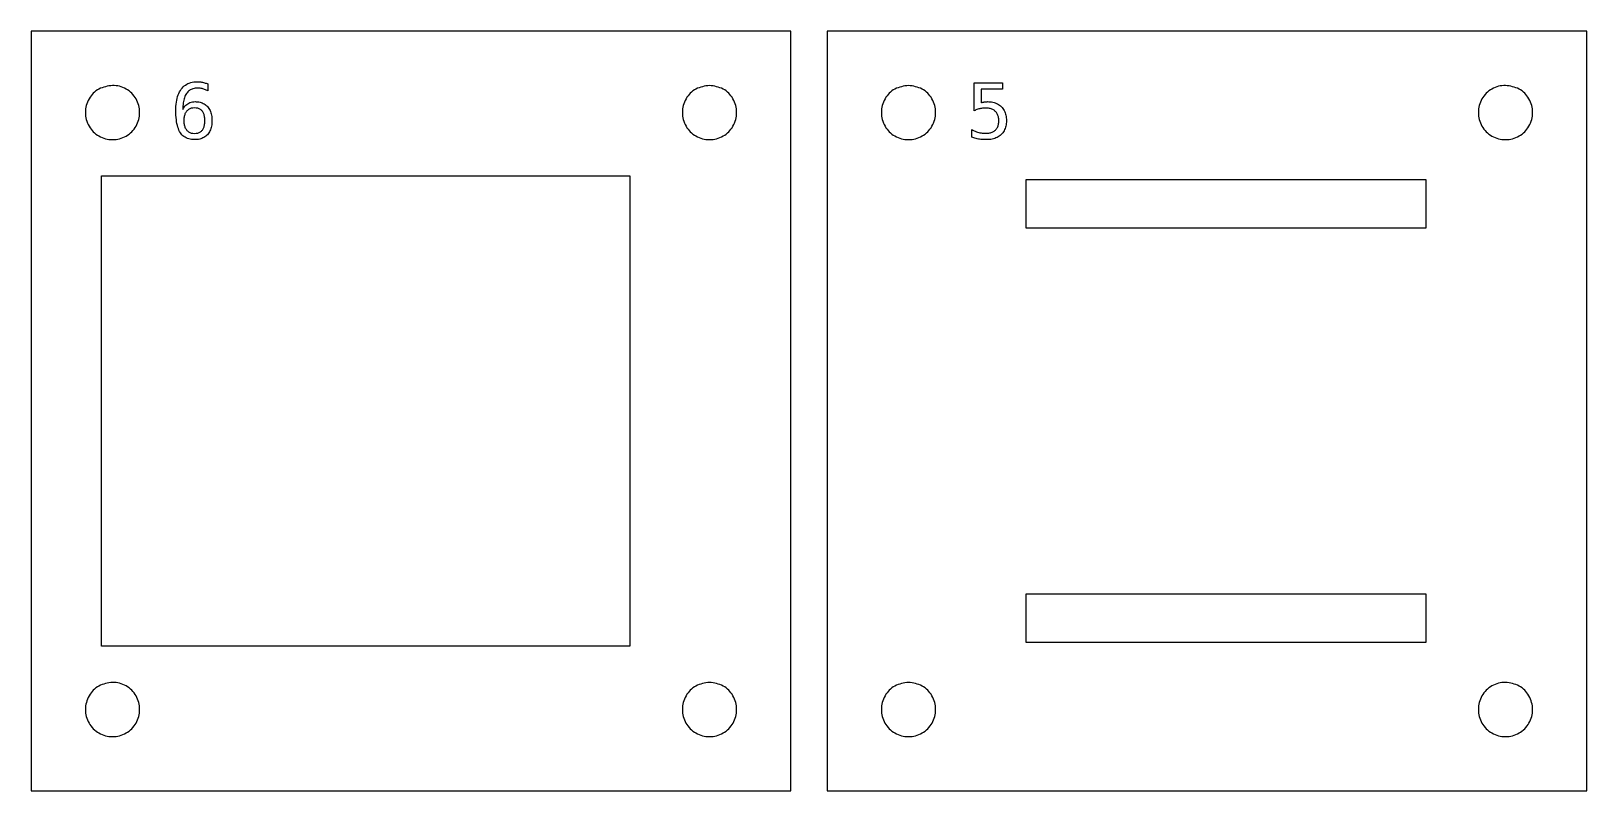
# Model space of a CAD drawing. Extents: x 2 to 176, y 2 to 131.
# Drawn here: x 90 to 176, y 2 to 44 of the extents above; entities that cross this region are included whole.
import ezdxf

# ---------------------------------------------------------------- set-up
doc = ezdxf.new("R2010")
doc.units = 0
doc.layers.add('Material', color=7, linetype='CONTINUOUS')
doc.layers.add('Text', color=7, linetype='CONTINUOUS')

msp = doc.modelspace()

# ---------------------------------------------------------------- linework, layer by layer
at = {"layer": 'Material', "color": 1}
for p, q in [((90.000226, 44.000013), (90.000226, 2.000165)), ((132.000075, 44.000013), (90.000226, 44.000013)), ((90.000226, 44.000013), (90.000226, 44.000013)), ((132.000075, 2.000165), (132.000075, 44.000013)), ((133.999882, 44.000013), (133.999882, 2.000165)), ((175.99973, 44.000013), (133.999882, 44.000013)), ((133.999882, 44.000013), (133.999882, 44.000013)), ((175.99973, 2.000165), (175.99973, 44.000013)), ((94.499797, 40.999748), (94.499797, 40.999748)), ((127.499951, 40.999748), (127.499951, 40.999748)), ((138.500005, 40.999748), (138.500005, 40.999748)), ((171.500159, 40.999748), (171.500159, 40.999748)), ((93.900075, 36.000226), (123.100152, 36.000226)), ((93.900075, 9.999954), (93.900075, 36.000226)), ((93.900075, 36.000226), (93.900075, 36.000226)), ((123.100152, 36.000226), (123.100152, 9.999954)), ((144.999936, 35.800134), (167.09981, 35.800134)), ((144.999936, 33.100283), (144.999936, 35.800134)), ((144.999936, 35.800134), (144.999936, 35.800134)), ((167.09981, 35.800134), (167.09981, 33.100283)), ((167.09981, 33.100283), (144.999936, 33.100283)), ((144.999936, 12.899897), (167.09981, 12.899897)), ((144.999936, 10.200044), (144.999936, 12.899897)), ((144.999936, 12.899897), (144.999936, 12.899897)), ((167.09981, 12.899897), (167.09981, 10.200044)), ((123.100152, 9.999954), (93.900075, 9.999954)), ((167.09981, 10.200044), (144.999936, 10.200044)), ((94.499797, 8.000144), (94.499797, 8.000144)), ((127.499951, 8.000144), (127.499951, 8.000144)), ((138.500005, 8.000144), (138.500005, 8.000144)), ((171.500159, 8.000144), (171.500159, 8.000144)), ((90.000226, 2.000165), (132.000075, 2.000165)), ((133.999882, 2.000165), (175.99973, 2.000165))]:
    msp.add_line(p, q, dxfattribs=at)
for points, knots in [([(94.499797, 40.999748), (94.631077, 40.989782), (94.89255, 40.969933), (95.258499, 40.81261), (95.572923, 40.573195), (95.814028, 40.258437), (95.965638, 39.892658), (96.017558, 39.499886), (95.965637, 39.107152), (95.814031, 38.741256), (95.57291, 38.42693), (95.258546, 38.185906), (94.892378, 38.034558), (94.369846, 37.964893), (93.713798, 38.140932), (93.141153, 38.71427), (92.928311, 39.501252), (93.140983, 40.280157), (93.714464, 40.877245), (94.235406, 40.958506), (94.499797, 40.999748)], [0, 0, 0, 0, 0.392706, 0.782162, 1.174868, 1.567574, 1.95703, 2.349736, 2.742442, 3.131897, 3.524603, 3.917309, 4.306765, 4.699471, 5.483666, 6.244606, 7.0288, 7.812995, 8.573935, 9.358129, 9.358129, 9.358129, 9.358129]), ([(127.499951, 40.999748), (127.764341, 40.958506), (128.285281, 40.877246), (128.858778, 40.280152), (129.071387, 39.501269), (128.858778, 38.714205), (128.285281, 38.141171), (127.499951, 37.928407), (126.714623, 38.141172), (126.141126, 38.714206), (125.928518, 39.501269), (126.141126, 40.280152), (126.714623, 40.877245), (127.235562, 40.958506), (127.499951, 40.999748)], [0, 0, 0, 0, 0.784194, 1.545135, 2.329329, 3.113523, 3.874464, 4.658658, 5.442851, 6.203791, 6.987984, 7.772178, 8.533117, 9.317311, 9.317311, 9.317311, 9.317311]), ([(138.500005, 40.999748), (138.764395, 40.958506), (139.285334, 40.877245), (139.85883, 40.280152), (140.071438, 39.501269), (139.85883, 38.714206), (139.285334, 38.141172), (138.500005, 37.928407), (137.714676, 38.141171), (137.141178, 38.714205), (136.928569, 39.501269), (137.141178, 40.280152), (137.714676, 40.877246), (138.235615, 40.958506), (138.500005, 40.999748)], [0, 0, 0, 0, 0.784193, 1.545133, 2.329326, 3.11352, 3.874459, 4.658653, 5.442847, 6.203787, 6.987982, 7.772176, 8.533116, 9.317311, 9.317311, 9.317311, 9.317311]), ([(171.500159, 40.999748), (171.76455, 40.958506), (172.285492, 40.877245), (172.858974, 40.280157), (173.071645, 39.501252), (172.858803, 38.71427), (172.286158, 38.140932), (171.63011, 37.964893), (171.107578, 38.034558), (170.74141, 38.185906), (170.427046, 38.42693), (170.185925, 38.741256), (170.03432, 39.107152), (169.982398, 39.499886), (170.034319, 39.892658), (170.185929, 40.258437), (170.427034, 40.573195), (170.741457, 40.81261), (171.107406, 40.969933), (171.368879, 40.989782), (171.500159, 40.999748)], [0, 0, 0, 0, 0.784194, 1.545135, 2.329329, 3.113523, 3.874464, 4.658658, 5.051364, 5.44082, 5.833526, 6.226232, 6.615687, 7.008394, 7.4011, 7.790555, 8.183261, 8.575967, 8.965423, 9.358129, 9.358129, 9.358129, 9.358129]), ([(94.499797, 8.000144), (94.631077, 7.990178), (94.89255, 7.970329), (95.258499, 7.813006), (95.572923, 7.573591), (95.814025, 7.258834), (95.965649, 6.893053), (96.01752, 6.500254), (95.965777, 6.107444), (95.814218, 5.74142), (95.573127, 5.426957), (95.258665, 5.185866), (94.892643, 5.034306), (94.499824, 4.982562), (94.107055, 5.034433), (93.741159, 5.186056), (93.426832, 5.427163), (93.185808, 5.74157), (93.034457, 6.107584), (92.964807, 6.630893), (93.140737, 7.281097), (93.714527, 7.877502), (94.235427, 7.958855), (94.499797, 8.000144)], [0, 0, 0, 0, 0.392706, 0.782162, 1.174868, 1.567574, 1.95703, 2.349736, 2.742534, 3.132079, 3.524878, 3.917676, 4.307221, 4.70002, 5.092727, 5.482183, 5.87489, 6.267597, 6.657054, 7.049761, 7.833955, 8.594895, 9.37909, 9.37909, 9.37909, 9.37909]), ([(127.499951, 8.000144), (127.764321, 7.958855), (128.285221, 7.877502), (128.859011, 7.281097), (129.034941, 6.630893), (128.965291, 6.107584), (128.81394, 5.74157), (128.572916, 5.427163), (128.258589, 5.186053), (127.892694, 5.034444), (127.499951, 4.982525), (127.107209, 5.034445), (126.741314, 5.186054), (126.426988, 5.427164), (126.185965, 5.741571), (126.034614, 6.107585), (125.964964, 6.630893), (126.140894, 7.281096), (126.714682, 7.877501), (127.235582, 7.958855), (127.499951, 8.000144)], [0, 0, 0, 0, 0.784194, 1.545135, 2.329329, 2.722036, 3.111493, 3.5042, 3.896907, 4.286363, 4.67907, 5.071777, 5.461233, 5.853939, 6.246646, 6.636102, 7.028809, 7.813002, 8.573941, 9.358135, 9.358135, 9.358135, 9.358135]), ([(138.500005, 8.000144), (138.764375, 7.958855), (139.285274, 7.877501), (139.859063, 7.281096), (140.034992, 6.630893), (139.965343, 6.107585), (139.813991, 5.741571), (139.572968, 5.427164), (139.258642, 5.186054), (138.892747, 5.034445), (138.500005, 4.982525), (138.107263, 5.034444), (137.741367, 5.186053), (137.42704, 5.427163), (137.186017, 5.74157), (137.034665, 6.107584), (136.965015, 6.630893), (137.140945, 7.281097), (137.714735, 7.877502), (138.235635, 7.958855), (138.500005, 8.000144)], [0, 0, 0, 0, 0.784193, 1.545133, 2.329326, 2.722033, 3.111489, 3.504195, 3.896902, 4.286358, 4.679065, 5.071772, 5.461228, 5.853935, 6.246642, 6.636099, 7.028806, 7.813, 8.57394, 9.358135, 9.358135, 9.358135, 9.358135]), ([(171.500159, 8.000144), (171.764529, 7.958855), (172.285429, 7.877502), (172.859219, 7.281097), (173.035149, 6.630893), (172.965499, 6.107584), (172.814148, 5.74157), (172.573124, 5.427163), (172.258797, 5.186056), (171.892901, 5.034433), (171.500132, 4.982562), (171.107313, 5.034306), (170.741292, 5.185866), (170.426829, 5.426957), (170.185738, 5.74142), (170.034179, 6.107444), (169.982436, 6.500254), (170.034308, 6.893053), (170.185932, 7.258834), (170.427033, 7.573591), (170.741457, 7.813006), (171.107406, 7.970329), (171.368879, 7.990178), (171.500159, 8.000144)], [0, 0, 0, 0, 0.784194, 1.545135, 2.329329, 2.722036, 3.111493, 3.5042, 3.896907, 4.286363, 4.67907, 5.071868, 5.461414, 5.854212, 6.24701, 6.636556, 7.029354, 7.42206, 7.811516, 8.204222, 8.596928, 8.986384, 9.37909, 9.37909, 9.37909, 9.37909])]:
    msp.add_open_spline(points, degree=3, knots=knots, dxfattribs=at)
at = {"layer": 'Text', "color": 7}
for p, q in [((99.773557, 41.07785), (99.773557, 40.693376)), ((99.773557, 41.07785), (99.773557, 41.07785)), ((142.132063, 39.595771), (142.132063, 41.146066)), ((142.132063, 41.146066), (142.132063, 41.146063)), ((142.132063, 41.146063), (143.694877, 41.146063)), ((143.694877, 40.794665), (142.512431, 40.794665)), ((142.512431, 40.794665), (142.512431, 40.036052)), ((143.694877, 41.146063), (143.694877, 40.794665)), ((99.02936, 39.773536), (99.02936, 39.773536)), ((141.999761, 38.132295), (141.999761, 38.556041))]:
    msp.add_line(p, q, dxfattribs=at)
for points, knots in [([(98.384387, 39.67225), (98.407668, 39.715631), (98.453022, 39.800144), (98.54704, 39.907488), (98.657143, 39.992195), (98.781058, 40.055084), (98.918158, 40.092785), (99.10592, 40.106175), (99.330568, 40.083188), (99.572336, 39.991033), (99.764009, 39.831184), (99.90418, 39.616101), (99.984428, 39.348084), (100.006691, 39.050376), (99.984063, 38.752317), (99.901195, 38.484232), (99.757766, 38.26789), (99.559736, 38.109022), (99.312014, 38.016512), (99.022523, 37.989861), (98.718969, 38.022262), (98.437216, 38.155118), (98.226277, 38.38795), (98.090684, 38.712588), (98.013604, 39.125398), (97.991542, 39.592016), (98.016628, 40.057429), (98.112333, 40.464493), (98.278942, 40.792323), (98.51849, 41.034425), (98.827167, 41.176771), (99.088315, 41.205941), (99.27422, 41.199411), (99.376511, 41.188423), (99.478111, 41.169571), (99.578894, 41.146076), (99.677778, 41.115943), (99.741639, 41.090544), (99.773557, 41.07785)], [0, 0, 0, 0, 0.147323, 0.28701, 0.424236, 0.561881, 0.701307, 0.847686, 1.124546, 1.372269, 1.612272, 1.860646, 2.131727, 2.442301, 2.752023, 3.023737, 3.274787, 3.519245, 3.77274, 4.05622, 4.385394, 4.677541, 4.969258, 5.306101, 5.719734, 6.223943, 6.704656, 7.113916, 7.469512, 7.794499, 8.115992, 8.469467, 8.571516, 8.674093, 8.777718, 8.881343, 8.984438, 9.087455, 9.087455, 9.087455, 9.087455]), ([(99.773557, 40.693376), (99.744286, 40.70956), (99.685804, 40.741894), (99.592856, 40.7803), (99.496497, 40.810377), (99.3973, 40.833855), (99.294802, 40.847433), (99.14386, 40.854267), (98.950701, 40.832329), (98.736793, 40.727574), (98.573419, 40.549882), (98.460619, 40.310096), (98.394507, 40.01051), (98.387946, 39.791212), (98.384387, 39.67225)], [0, 0, 0, 0, 0.100279, 0.200352, 0.301036, 0.402886, 0.505796, 0.610636, 0.856147, 1.080178, 1.309584, 1.566064, 1.866738, 2.223229, 2.223229, 2.223229, 2.223229]), ([(99.02936, 39.773536), (98.973577, 39.769939), (98.866253, 39.763019), (98.718583, 39.694462), (98.601194, 39.583306), (98.515541, 39.434492), (98.465786, 39.252115), (98.451919, 39.050063), (98.465786, 38.848029), (98.515541, 38.665606), (98.601193, 38.516934), (98.718584, 38.405292), (98.866247, 38.33854), (99.030789, 38.320618), (99.194499, 38.337408), (99.342027, 38.399201), (99.45676, 38.506905), (99.534746, 38.655755), (99.579603, 38.841125), (99.591783, 39.050377), (99.579612, 39.259603), (99.534998, 39.445103), (99.456456, 39.593463), (99.342053, 39.70059), (99.194497, 39.764159), (99.086513, 39.77029), (99.02936, 39.773536)], [0, 0, 0, 0, 0.166523, 0.320383, 0.477043, 0.644652, 0.828925, 1.039303, 1.249683, 1.433957, 1.601566, 1.758226, 1.912086, 2.078609, 2.249321, 2.401147, 2.549693, 2.711696, 2.898201, 3.117866, 3.338446, 3.524951, 3.686151, 3.834696, 3.986521, 4.157233, 4.157233, 4.157233, 4.157233]), ([(142.512431, 40.036052), (142.5321, 40.042972), (142.571063, 40.05668), (142.630492, 40.072525), (142.690456, 40.083979), (142.750614, 40.093424), (142.811384, 40.09894), (142.951642, 40.102661), (143.162894, 40.082517), (143.427173, 39.987527), (143.642051, 39.825757), (143.802404, 39.609261), (143.89676, 39.342907), (143.923273, 39.049351), (143.895961, 38.754861), (143.796205, 38.486869), (143.626677, 38.271005), (143.400429, 38.110645), (143.121672, 38.016651), (142.866929, 37.996662), (142.657737, 38.002422), (142.507277, 38.013048), (142.36638, 38.031055), (142.235199, 38.056893), (142.113257, 38.089184), (142.036912, 38.118183), (141.999761, 38.132295)], [0, 0, 0, 0, 0.062538, 0.12388, 0.184286, 0.245617, 0.306505, 0.367172, 0.666509, 0.937087, 1.199065, 1.46164, 1.733903, 2.035707, 2.339737, 2.614341, 2.881232, 3.15088, 3.434837, 3.75266, 3.912107, 4.062729, 4.204951, 4.337927, 4.463632, 4.582787, 4.582787, 4.582787, 4.582787]), ([(141.999761, 38.556041), (142.041773, 38.534289), (142.124523, 38.491444), (142.252628, 38.44007), (142.380924, 38.398978), (142.510985, 38.371694), (142.642363, 38.355065), (142.801747, 38.348191), (142.98019, 38.362), (143.164645, 38.422026), (143.312332, 38.52664), (143.420644, 38.670161), (143.483166, 38.850187), (143.500405, 39.049391), (143.48272, 39.248705), (143.417537, 39.428217), (143.305735, 39.571574), (143.155352, 39.676942), (142.969, 39.73781), (142.796945, 39.751634), (142.652134, 39.745833), (142.542855, 39.732865), (142.435907, 39.710634), (142.331091, 39.68182), (142.229211, 39.644102), (142.16449, 39.611903), (142.132063, 39.595771)], [0, 0, 0, 0, 0.141855, 0.279409, 0.413512, 0.545508, 0.677472, 0.810348, 1.023771, 1.210955, 1.385016, 1.558334, 1.741647, 1.948951, 2.154268, 2.337654, 2.513615, 2.69115, 2.880512, 3.094643, 3.205439, 3.315097, 3.424334, 3.532838, 3.640988, 3.749583, 3.749583, 3.749583, 3.749583])]:
    msp.add_open_spline(points, degree=3, knots=knots, dxfattribs=at)

doc.saveas('drawing.dxf')
